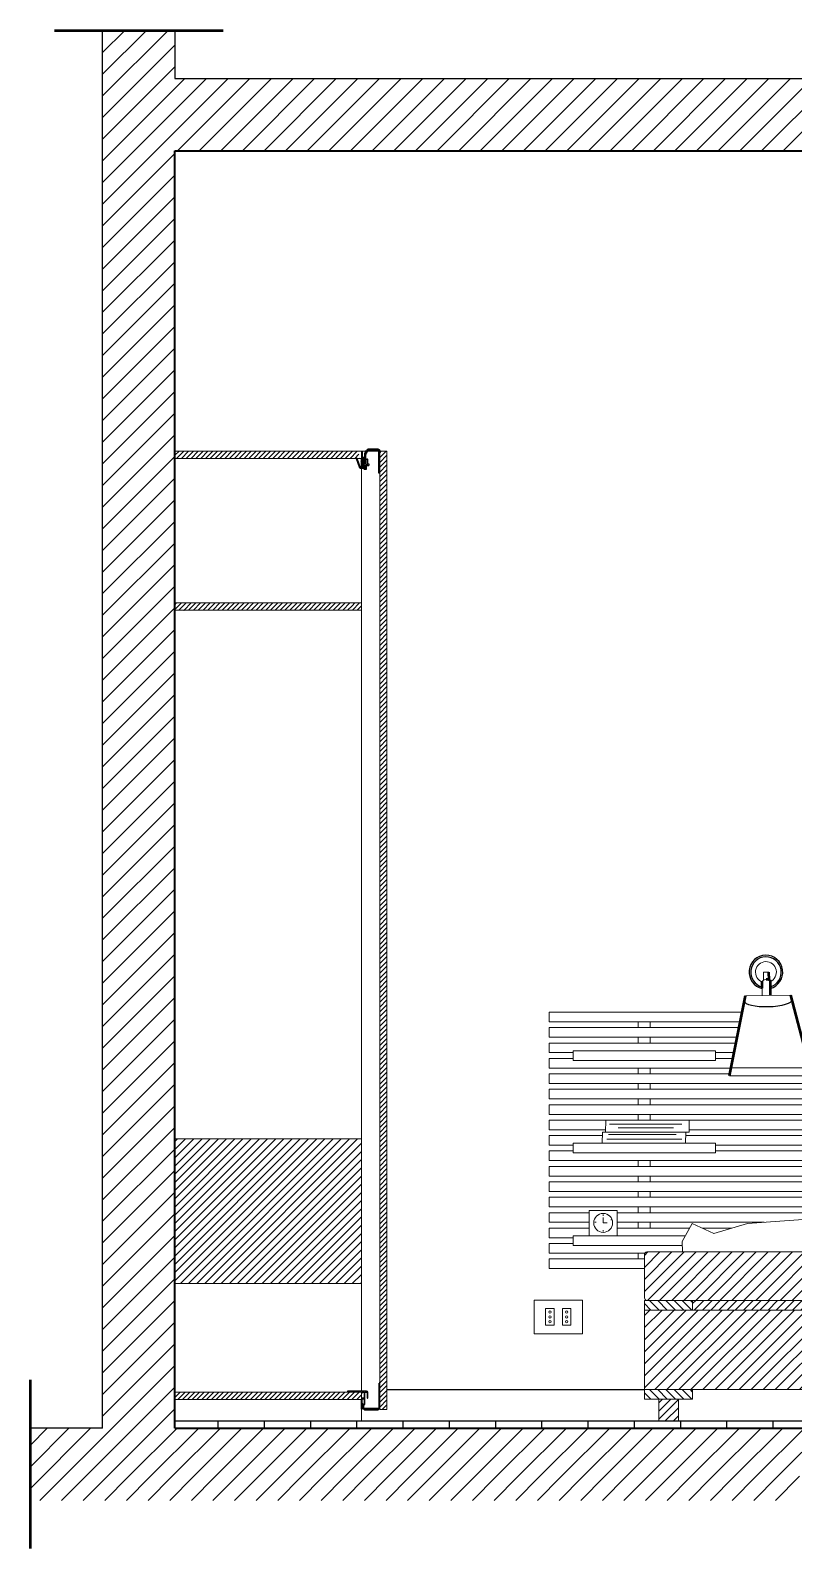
# Model space of a CAD drawing. Header units: millimetres. Extents: x 702 to 6186, y 329 to 3278.
# Drawn here: x 2152 to 2310.5, y 329.2 to 644.2 of the extents above; entities that cross this region are included whole.
import ezdxf

# ---------------------------------------------------------------- set-up
doc = ezdxf.new("R2010")
doc.units = ezdxf.units.MM
for name, color, linetype, lineweight in [('A-FURN', 8, 'Continuous', 18), ('A-WALL-FULL', 7, 'Continuous', 35), ('A-WALL-FULL-EXTR', 7, 'Continuous', 35)]:
    doc.layers.add(name, color=color, linetype=linetype, lineweight=lineweight)
for name, color, linetype in [('ARREDI_attrezzature', 175, 'Continuous'), ('Livello 1', 175, 'Continuous'), ('particolari', 6, 'Continuous')]:
    doc.layers.add(name, color=color, linetype=linetype)
pattern_1 = [(45, (-3.0277, 0), (-1.25, 1.25), [])]
pattern_2 = [(45, (-3.0277, 0), (-0.85, 0.85), [])]

# ---------------------------------------------------------------- blocks, each defined once
blk = doc.blocks.new('RETINO 1')
at = {"color": 175, "linetype": 'Continuous'}
for p, q in [((2301.89, 312.73), (2300.54, 314.08)), ((2303.59, 312.73), (2301.59, 314.73)), ((2305.29, 312.73), (2303.29, 314.73)), ((2306.99, 312.73), (2304.99, 314.73)), ((2308.69, 312.73), (2306.69, 314.73)), ((2310.39, 312.73), (2308.39, 314.73)), ((2310.54, 314.28), (2310.09, 314.73))]:
    blk.add_line(p, q, dxfattribs=at)

msp = doc.modelspace()

# ---------------------------------------------------------------- hatches: boundary and pattern name
h = msp.add_hatch()
h.set_pattern_fill('JIS_WOOD', color=175)
h.set_pattern_definition([(45, (1321.457, 215.4512), (-0.5, 0.5), [])])
edge = h.paths.add_edge_path()
edge.add_spline(control_points=[(2220.09, 556.87), (2220.42, 556.87), (2220.75, 556.87), (2220.75, 556.87), (2220.75, 555.9), (2220.75, 554.92), (2220.75, 553.95)], knot_values=[0.174311, 0.174311, 0.174311, 0.174311, 0.674311, 0.674311, 0.674311, 1.5, 1.5, 1.5, 1.5], weights=[1, 1, 1, 1, 1, 1, 1], degree=3, periodic=0)
edge.add_spline(control_points=[(2220.75, 556.87), (2220.75, 556.87), (2220.42, 556.87), (2220.09, 556.87)], knot_values=[1, 1, 1, 1, 1.5, 1.5, 1.5, 1.5], weights=[1, 1, 1, 1], degree=3, periodic=0)
edge.add_spline(control_points=[(2220.09, 556.87), (2219.76, 556.87), (2219.43, 556.87), (2219.43, 556.87)], knot_values=[1.5, 1.5, 1.5, 1.5, 2, 2, 2, 2], weights=[1, 1, 1, 1], degree=3, periodic=0)
edge.add_line((2219.43, 556.87), (2217.85, 556.87))
edge.add_line((2217.85, 556.87), (2182.02, 556.87))
edge.add_line((2182.02, 556.87), (2182.02, 555.37))
edge.add_line((2182.02, 555.37), (2214.77, 555.37))
edge.add_line((2214.77, 555.37), (2217.9, 555.37))
edge.add_line((2217.9, 555.37), (2220.75, 555.37))
h = msp.add_hatch()
h.set_pattern_fill('JIS_WOOD', color=175, scale=1.7)
h.set_pattern_definition(pattern_2)
edge = h.paths.add_edge_path()
edge.add_line((2182.02, 384.18), (2220.75, 384.18))
edge.add_line((2220.75, 384.18), (2220.75, 414.18))
edge.add_line((2220.75, 414.18), (2182.02, 414.18))
edge.add_line((2182.02, 414.18), (2182.02, 384.18))
h = msp.add_hatch()
h.set_pattern_fill('JIS_WOOD', color=175, scale=2.5)
h.set_pattern_definition(pattern_1)
edge = h.paths.add_edge_path()
edge.add_line((2355.76, 362.17), (2356.49, 362.17))
edge.add_line((2356.49, 362.17), (2358.61, 362.17))
edge.add_line((2358.61, 362.17), (2360.86, 362.17))
edge.add_line((2360.86, 362.17), (2362.49, 362.17))
edge.add_line((2362.49, 362.17), (2423.49, 362.17))
edge.add_line((2423.49, 362.17), (2438.19, 362.17))
edge.add_line((2438.19, 362.17), (2439.49, 362.17))
edge.add_line((2439.49, 362.17), (2439.49, 378.67))
edge.add_line((2439.49, 378.67), (2438.19, 378.67))
edge.add_line((2438.19, 378.67), (2431.44, 378.67))
edge.add_line((2431.44, 378.67), (2425.51, 378.67))
edge.add_line((2425.51, 378.67), (2425.26, 378.67))
edge.add_line((2425.26, 378.67), (2424.61, 378.67))
edge.add_line((2424.61, 378.67), (2423.49, 378.67))
edge.add_line((2423.49, 378.67), (2360.61, 378.67))
edge.add_line((2360.61, 378.67), (2360.61, 368.67))
edge.add_line((2360.61, 368.67), (2358.36, 368.67))
edge.add_line((2358.36, 368.67), (2358.36, 378.67))
edge.add_line((2358.36, 378.67), (2355.76, 378.67))
edge.add_line((2355.76, 378.67), (2295.49, 378.67))
edge.add_line((2295.49, 378.67), (2294.36, 378.67))
edge.add_line((2294.36, 378.67), (2294.11, 378.67))
edge.add_line((2294.11, 378.67), (2293.46, 378.67))
edge.add_line((2293.46, 378.67), (2287.83, 378.67))
edge.add_line((2287.83, 378.67), (2281.29, 378.67))
edge.add_spline(control_points=[(2281.29, 378.67), (2281.12, 378.67), (2280.95, 378.67), (2280.79, 378.67)], knot_values=[0, 0, 0, 0, 0.5, 0.5, 0.5, 0.5], degree=3, periodic=0)
edge.add_line((2280.79, 378.67), (2279.49, 378.67))
edge.add_line((2279.49, 378.67), (2279.49, 362.17))
edge.add_line((2279.49, 362.17), (2281.19, 362.17))
edge.add_line((2281.19, 362.17), (2295.49, 362.17))
edge.add_line((2295.49, 362.17), (2355.76, 362.17))
h = msp.add_hatch()
h.set_pattern_fill('JIS_WOOD', color=175, scale=1.7)
h.set_pattern_definition(pattern_2)
h.paths.add_polyline_path([(2282.49, 355.65), (2286.58, 355.65), (2286.58, 360.17), (2282.49, 360.17)])
h.paths.add_polyline_path([(2356.49, 355.65), (2362.49, 355.65), (2362.49, 362.17), (2360.86, 362.17), (2358.61, 362.17), (2356.49, 362.17)])
h.paths.add_polyline_path([(2436.49, 360.17), (2432.49, 360.17), (2432.49, 355.65), (2436.49, 355.65)])
h.paths.add_polyline_path([(2423.49, 378.67), (2424.61, 378.67), (2425.26, 378.67), (2425.51, 378.67), (2429.49, 378.67), (2429.49, 380.67), (2423.49, 380.67), (2295.49, 380.67), (2289.49, 380.67), (2289.49, 378.67), (2293.46, 378.67), (2294.11, 378.67), (2294.36, 378.67), (2295.49, 378.67), (2355.76, 378.67)])
at = {"layer": 'ARREDI_attrezzature'}
h = msp.add_hatch(dxfattribs=at)
h.set_pattern_fill('JIS_WOOD', color=256, scale=2.5)
h.set_pattern_definition(pattern_1)
h.paths.add_polyline_path([(2279.99, 390.73, 0.402406), (2279.49, 390.2), (2279.49, 388.7), (2279.49, 382.7), (2279.49, 381.2, 0.431252), (2280.38, 380.67), (2295.49, 380.67), (2423.49, 380.67), (2438.99, 380.67, 0.397378), (2439.49, 381.51), (2439.49, 382.7), (2439.49, 388.7), (2439.49, 390.21, 0.426121), (2438.94, 390.73)])

# ---------------------------------------------------------------- linework, layer by layer
at = {"color": 1, "lineweight": 50}
for p, q in [((2157.02, 644.17), (2192.02, 644.17)), ((2152.02, 329.17), (2152.02, 364.17))]:
    msp.add_line(p, q, dxfattribs=at)
at = {"color": 5}
for p, q in [((2167.02, 354.17), (2167.02, 644.17)), ((2182.02, 644.17), (2182.02, 634.17)), ((2182.02, 634.17), (2479.95, 634.17)), ((2167.02, 354.17), (2152.02, 354.17))]:
    msp.add_line(p, q, dxfattribs=at)
at = {"color": 175, "linetype": 'Continuous'}
for p, q in [((2167.02, 644.04), (2167.15, 644.17)), ((2167.02, 639.55), (2171.64, 644.17)), ((2167.02, 635.06), (2176.13, 644.17)), ((2167.02, 630.57), (2180.62, 644.17)), ((2167.02, 626.08), (2182.02, 641.08)), ((2167.02, 621.59), (2182.02, 636.59)), ((2167.02, 617.1), (2184.09, 634.17)), ((2167.02, 612.61), (2188.58, 634.17)), ((2167.02, 608.12), (2193.07, 634.17)), ((2182.56, 619.17), (2197.56, 634.17)), ((2187.05, 619.17), (2202.05, 634.17)), ((2191.54, 619.17), (2206.54, 634.17)), ((2196.03, 619.17), (2211.03, 634.17)), ((2200.52, 619.17), (2215.52, 634.17)), ((2205.01, 619.17), (2220.01, 634.17)), ((2209.5, 619.17), (2224.5, 634.17)), ((2213.99, 619.17), (2228.99, 634.17)), ((2218.48, 619.17), (2233.48, 634.17)), ((2222.97, 619.17), (2237.97, 634.17)), ((2227.46, 619.17), (2242.46, 634.17)), ((2231.95, 619.17), (2246.95, 634.17)), ((2236.44, 619.17), (2251.44, 634.17)), ((2240.93, 619.17), (2255.93, 634.17)), ((2245.42, 619.17), (2260.42, 634.17)), ((2249.91, 619.17), (2264.91, 634.17)), ((2254.4, 619.17), (2269.4, 634.17)), ((2258.89, 619.17), (2273.89, 634.17)), ((2263.38, 619.17), (2278.38, 634.17)), ((2267.87, 619.17), (2282.87, 634.17)), ((2272.36, 619.17), (2287.36, 634.17)), ((2276.85, 619.17), (2291.85, 634.17)), ((2281.34, 619.17), (2296.34, 634.17)), ((2285.83, 619.17), (2300.83, 634.17)), ((2290.32, 619.17), (2305.32, 634.17)), ((2294.81, 619.17), (2309.81, 634.17)), ((2299.3, 619.17), (2314.3, 634.17)), ((2303.79, 619.17), (2318.79, 634.17)), ((2308.28, 619.17), (2323.28, 634.17)), ((2167.02, 603.63), (2182.02, 618.63)), ((2167.02, 599.14), (2182.02, 614.14)), ((2167.02, 594.65), (2182.02, 609.65)), ((2167.02, 590.16), (2182.02, 605.16)), ((2167.02, 585.67), (2182.02, 600.67)), ((2167.02, 581.18), (2182.02, 596.18)), ((2167.02, 576.69), (2182.02, 591.69)), ((2167.02, 572.2), (2182.02, 587.2)), ((2167.02, 567.71), (2182.02, 582.71)), ((2167.02, 563.22), (2182.02, 578.22)), ((2167.02, 558.73), (2182.02, 573.73)), ((2167.02, 554.24), (2182.02, 569.24)), ((2167.02, 549.75), (2182.02, 564.75)), ((2167.02, 545.26), (2182.02, 560.26)), ((2167.02, 540.77), (2182.02, 555.77)), ((2224.55, 556.54), (2224.87, 556.87)), ((2224.55, 555.54), (2225.87, 556.87)), ((2224.55, 554.54), (2226.02, 556.01)), ((2224.55, 553.54), (2226.02, 555.01)), ((2167.02, 536.28), (2182.02, 551.28)), ((2224.55, 552.54), (2226.02, 554.01)), ((2224.55, 551.54), (2226.02, 553.01)), ((2224.55, 550.54), (2226.02, 552.01)), ((2224.55, 549.54), (2226.02, 551.01)), ((2224.55, 548.54), (2226.02, 550.01)), ((2224.55, 547.54), (2226.02, 549.01)), ((2167.02, 531.79), (2182.02, 546.79)), ((2224.55, 546.54), (2226.02, 548.01)), ((2224.55, 545.54), (2226.02, 547.01)), ((2224.55, 544.54), (2226.02, 546.01)), ((2224.55, 543.54), (2226.02, 545.01)), ((2167.02, 527.3), (2182.02, 542.3)), ((2224.55, 542.54), (2226.02, 544.01)), ((2224.55, 541.54), (2226.02, 543.01)), ((2224.55, 540.54), (2226.02, 542.01)), ((2224.55, 539.54), (2226.02, 541.01)), ((2224.55, 538.54), (2226.02, 540.01)), ((2224.55, 537.54), (2226.02, 539.01)), ((2167.02, 522.81), (2182.02, 537.81)), ((2224.55, 536.54), (2226.02, 538.01)), ((2224.55, 535.54), (2226.02, 537.01)), ((2224.55, 534.54), (2226.02, 536.01)), ((2167.02, 518.32), (2182.02, 533.32)), ((2224.55, 533.54), (2226.02, 535.01)), ((2224.55, 532.54), (2226.02, 534.01)), ((2224.55, 531.54), (2226.02, 533.01)), ((2224.55, 530.54), (2226.02, 532.01)), ((2224.55, 529.54), (2226.02, 531.01)), ((2224.55, 528.54), (2226.02, 530.01)), ((2167.02, 513.83), (2182.02, 528.83)), ((2224.55, 527.54), (2226.02, 529.01)), ((2224.55, 526.54), (2226.02, 528.01)), ((2224.55, 525.54), (2226.02, 527.01)), ((2167.02, 509.34), (2182.02, 524.34)), ((2182.02, 525.01), (2182.37, 525.37)), ((2182.02, 524.01), (2183.37, 525.37)), ((2182.87, 523.87), (2184.37, 525.37)), ((2183.87, 523.87), (2183.92, 523.91)), ((2183.92, 523.91), (2185.37, 525.37)), ((2184.87, 523.87), (2186.37, 525.37)), ((2185.87, 523.87), (2187.37, 525.37)), ((2186.87, 523.87), (2188.37, 525.37)), ((2187.87, 523.87), (2189.37, 525.37)), ((2188.87, 523.87), (2190.37, 525.37)), ((2189.87, 523.87), (2191.37, 525.37)), ((2190.87, 523.87), (2192.37, 525.37)), ((2191.87, 523.87), (2193.37, 525.37)), ((2192.87, 523.87), (2194.37, 525.37)), ((2193.87, 523.87), (2195.37, 525.37)), ((2194.87, 523.87), (2196.37, 525.37)), ((2195.87, 523.87), (2197.37, 525.37)), ((2196.87, 523.87), (2198.37, 525.37)), ((2197.87, 523.87), (2199.37, 525.37)), ((2198.87, 523.87), (2200.37, 525.37)), ((2199.87, 523.87), (2201.37, 525.37)), ((2200.87, 523.87), (2202.37, 525.37)), ((2201.87, 523.87), (2203.37, 525.37)), ((2202.87, 523.87), (2204.37, 525.37)), ((2203.87, 523.87), (2205.37, 525.37)), ((2204.87, 523.87), (2206.37, 525.37)), ((2205.87, 523.87), (2207.37, 525.37)), ((2206.87, 523.87), (2208.37, 525.37)), ((2207.87, 523.87), (2209.37, 525.37)), ((2208.87, 523.87), (2210.37, 525.37)), ((2209.87, 523.87), (2211.37, 525.37)), ((2210.87, 523.87), (2212.37, 525.37)), ((2211.87, 523.87), (2213.37, 525.37)), ((2212.87, 523.87), (2214.37, 525.37)), ((2213.87, 523.87), (2215.37, 525.37)), ((2214.87, 523.87), (2216.37, 525.37)), ((2215.87, 523.87), (2217.37, 525.37)), ((2216.87, 523.87), (2218.37, 525.37)), ((2217.87, 523.87), (2218.8, 524.8)), ((2218.8, 524.8), (2219.37, 525.37)), ((2218.87, 523.87), (2220.37, 525.37)), ((2219.87, 523.87), (2220.75, 524.75)), ((2224.55, 524.54), (2226.02, 526.01)), ((2224.55, 523.54), (2226.02, 525.01)), ((2224.55, 522.54), (2226.02, 524.01)), ((2224.55, 521.54), (2226.02, 523.01)), ((2167.02, 504.85), (2182.02, 519.85)), ((2224.55, 520.54), (2226.02, 522.01)), ((2224.55, 519.54), (2226.02, 521.01)), ((2224.55, 518.54), (2226.02, 520.01)), ((2224.55, 517.54), (2226.02, 519.01)), ((2224.55, 516.54), (2226.02, 518.01)), ((2224.55, 515.54), (2226.02, 517.01)), ((2167.02, 500.36), (2182.02, 515.36)), ((2224.55, 514.54), (2226.02, 516.01)), ((2224.55, 513.54), (2226.02, 515.01)), ((2224.55, 512.54), (2226.02, 514.01)), ((2167.02, 495.87), (2182.02, 510.87)), ((2224.55, 511.54), (2226.02, 513.01)), ((2224.55, 510.54), (2226.02, 512.01)), ((2224.55, 509.54), (2226.02, 511.01)), ((2224.55, 508.54), (2226.02, 510.01)), ((2224.55, 507.54), (2226.02, 509.01)), ((2224.55, 506.54), (2226.02, 508.01)), ((2167.02, 491.38), (2182.02, 506.38)), ((2224.55, 505.54), (2226.02, 507.01)), ((2224.55, 504.54), (2226.02, 506.01)), ((2224.55, 503.54), (2226.02, 505.01)), ((2224.55, 502.54), (2226.02, 504.01)), ((2167.02, 486.88), (2182.02, 501.88)), ((2224.55, 501.54), (2226.02, 503.01)), ((2224.55, 500.54), (2226.02, 502.01)), ((2224.55, 499.54), (2226.02, 501.01)), ((2224.55, 498.54), (2226.02, 500.01)), ((2224.55, 497.54), (2226.02, 499.01)), ((2224.55, 496.54), (2226.02, 498.01)), ((2167.02, 482.39), (2182.02, 497.39)), ((2224.55, 495.54), (2226.02, 497.01)), ((2224.55, 494.54), (2226.02, 496.01)), ((2224.55, 493.54), (2226.02, 495.01)), ((2167.02, 477.9), (2182.02, 492.9)), ((2224.55, 492.54), (2226.02, 494.01)), ((2224.55, 491.54), (2226.02, 493.01)), ((2224.55, 490.54), (2226.02, 492.01)), ((2167.02, 473.41), (2182.02, 488.41)), ((2224.55, 489.54), (2226.02, 491.01)), ((2224.55, 488.54), (2226.02, 490.01)), ((2224.55, 487.54), (2226.02, 489.01)), ((2224.55, 486.54), (2226.02, 488.01)), ((2224.55, 485.54), (2226.02, 487.01)), ((2224.55, 484.54), (2226.02, 486.01)), ((2167.02, 468.92), (2182.02, 483.92)), ((2224.55, 483.54), (2226.02, 485.01)), ((2224.55, 482.54), (2226.02, 484.01)), ((2224.55, 481.54), (2226.02, 483.01)), ((2224.55, 480.54), (2226.02, 482.01)), ((2167.02, 464.43), (2182.02, 479.43)), ((2224.55, 479.54), (2226.02, 481.01)), ((2224.55, 478.54), (2226.02, 480.01)), ((2224.55, 477.54), (2226.02, 479.01)), ((2224.55, 476.54), (2226.02, 478.01)), ((2224.55, 475.54), (2226.02, 477.01)), ((2224.55, 474.54), (2226.02, 476.01)), ((2167.02, 459.94), (2182.02, 474.94)), ((2224.55, 473.54), (2226.02, 475.01)), ((2224.55, 472.54), (2226.02, 474.01)), ((2224.55, 471.54), (2226.02, 473.01)), ((2167.02, 455.45), (2182.02, 470.45)), ((2224.55, 470.54), (2226.02, 472.01)), ((2224.55, 469.54), (2226.02, 471.01)), ((2224.55, 468.54), (2226.02, 470.01)), ((2224.55, 467.54), (2226.02, 469.01)), ((2224.55, 466.54), (2226.02, 468.01)), ((2224.55, 465.54), (2226.02, 467.01)), ((2167.02, 450.96), (2182.02, 465.96)), ((2224.55, 464.54), (2226.02, 466.01)), ((2224.55, 463.54), (2226.02, 465.01)), ((2224.55, 462.54), (2226.02, 464.01)), ((2167.02, 446.47), (2182.02, 461.47)), ((2224.55, 461.54), (2226.02, 463.01)), ((2224.55, 460.54), (2226.02, 462.01)), ((2224.55, 459.54), (2226.02, 461.01)), ((2224.55, 458.54), (2226.02, 460.01)), ((2167.02, 441.98), (2182.02, 456.98)), ((2224.55, 457.54), (2226.02, 459.01)), ((2224.55, 456.54), (2226.02, 458.01)), ((2224.55, 455.54), (2226.02, 457.01)), ((2224.55, 454.54), (2226.02, 456.01)), ((2224.55, 453.54), (2226.02, 455.01)), ((2224.55, 452.54), (2226.02, 454.01)), ((2167.02, 437.49), (2182.02, 452.49)), ((2224.55, 451.54), (2226.02, 453.01)), ((2224.55, 450.54), (2226.02, 452.01)), ((2224.55, 449.54), (2226.02, 451.01)), ((2167.02, 433), (2182.02, 448)), ((2224.55, 448.54), (2226.02, 450.01)), ((2224.55, 447.54), (2226.02, 449.01)), ((2224.55, 446.54), (2226.02, 448.01)), ((2224.55, 445.54), (2226.02, 447.01)), ((2224.55, 444.54), (2226.02, 446.01)), ((2224.55, 443.54), (2226.02, 445.01)), ((2167.02, 428.51), (2182.02, 443.51)), ((2224.55, 442.54), (2226.02, 444.01)), ((2224.55, 441.54), (2226.02, 443.01)), ((2224.55, 440.54), (2226.02, 442.01)), ((2224.55, 439.54), (2226.02, 441.01)), ((2167.02, 424.02), (2182.02, 439.02)), ((2224.55, 438.54), (2226.02, 440.01)), ((2224.55, 437.54), (2226.02, 439.01)), ((2224.55, 436.54), (2226.02, 438.01)), ((2224.55, 435.54), (2226.02, 437.01)), ((2224.55, 434.54), (2226.02, 436.01)), ((2224.55, 433.54), (2226.02, 435.01)), ((2167.02, 419.53), (2182.02, 434.53)), ((2224.55, 432.54), (2226.02, 434.01)), ((2224.55, 431.54), (2226.02, 433.01)), ((2224.55, 430.54), (2226.02, 432.01)), ((2167.02, 415.04), (2182.02, 430.04)), ((2224.55, 429.54), (2226.02, 431.01)), ((2224.55, 428.54), (2226.02, 430.01)), ((2224.55, 427.54), (2226.02, 429.01)), ((2167.02, 410.55), (2182.02, 425.55)), ((2224.55, 426.54), (2226.02, 428.01)), ((2224.55, 425.54), (2226.02, 427.01)), ((2224.55, 424.54), (2226.02, 426.01)), ((2224.55, 423.54), (2226.02, 425.01)), ((2224.55, 422.54), (2226.02, 424.01)), ((2224.55, 421.54), (2226.02, 423.01)), ((2167.02, 406.06), (2182.02, 421.06)), ((2224.55, 420.54), (2226.02, 422.01)), ((2224.55, 419.54), (2226.02, 421.01)), ((2224.55, 418.54), (2226.02, 420.01)), ((2224.55, 417.54), (2226.02, 419.01)), ((2167.02, 401.57), (2182.02, 416.57)), ((2224.55, 416.54), (2226.02, 418.01)), ((2224.55, 415.54), (2226.02, 417.01)), ((2224.55, 414.54), (2226.02, 416.01)), ((2224.55, 413.54), (2226.02, 415.01)), ((2224.55, 412.54), (2226.02, 414.01)), ((2224.55, 411.54), (2226.02, 413.01)), ((2167.02, 397.08), (2182.02, 412.08)), ((2224.55, 410.54), (2226.02, 412.01)), ((2224.55, 409.54), (2226.02, 411.01)), ((2224.55, 408.54), (2226.02, 410.01)), ((2167.02, 392.59), (2182.02, 407.59)), ((2224.55, 407.54), (2226.02, 409.01)), ((2224.55, 406.54), (2226.02, 408.01)), ((2224.55, 405.54), (2226.02, 407.01)), ((2224.55, 404.54), (2226.02, 406.01)), ((2224.55, 403.54), (2226.02, 405.01)), ((2224.55, 402.54), (2226.02, 404.01)), ((2167.02, 388.1), (2182.02, 403.1)), ((2224.55, 401.54), (2226.02, 403.01)), ((2224.55, 400.54), (2226.02, 402.01)), ((2224.55, 399.54), (2226.02, 401.01)), ((2167.02, 383.61), (2182.02, 398.61)), ((2224.55, 398.54), (2226.02, 400.01)), ((2224.55, 397.54), (2226.02, 399.01)), ((2224.55, 396.54), (2226.02, 398.01)), ((2224.55, 395.54), (2226.02, 397.01)), ((2167.02, 379.12), (2182.02, 394.12)), ((2224.55, 394.54), (2226.02, 396.01)), ((2224.55, 393.54), (2226.02, 395.01)), ((2224.55, 392.54), (2226.02, 394.01)), ((2224.55, 391.54), (2226.02, 393.01)), ((2224.55, 390.54), (2226.02, 392.01)), ((2224.55, 389.54), (2226.02, 391.01)), ((2167.02, 374.63), (2182.02, 389.63)), ((2224.55, 388.54), (2226.02, 390.01)), ((2224.55, 387.54), (2226.02, 389.01)), ((2224.55, 386.54), (2226.02, 388.01)), ((2167.02, 370.14), (2182.02, 385.14)), ((2224.55, 385.54), (2226.02, 387.01)), ((2224.55, 384.54), (2226.02, 386.01)), ((2224.55, 383.54), (2226.02, 385.01)), ((2224.55, 382.54), (2226.02, 384.01)), ((2224.55, 381.54), (2226.02, 383.01)), ((2224.55, 380.54), (2226.02, 382.01)), ((2167.02, 365.65), (2182.02, 380.65)), ((2224.55, 379.54), (2226.02, 381.01)), ((2224.55, 378.54), (2226.02, 380.01)), ((2224.55, 377.54), (2226.02, 379.01)), ((2224.55, 376.54), (2226.02, 378.01)), ((2167.02, 361.16), (2182.02, 376.16)), ((2224.55, 375.54), (2226.02, 377.01)), ((2224.55, 374.54), (2226.02, 376.01)), ((2224.55, 373.54), (2226.02, 375.01)), ((2224.55, 372.54), (2226.02, 374.01)), ((2224.55, 371.54), (2226.02, 373.01)), ((2224.55, 370.54), (2226.02, 372.01)), ((2167.02, 356.67), (2182.02, 371.67)), ((2224.55, 369.54), (2226.02, 371.01)), ((2224.55, 368.54), (2226.02, 370.01)), ((2224.55, 367.54), (2226.02, 369.01)), ((2154.01, 339.17), (2182.02, 367.18)), ((2224.55, 366.54), (2226.02, 368.01)), ((2224.55, 365.54), (2226.02, 367.01)), ((2224.55, 364.54), (2226.02, 366.01)), ((2158.5, 339.17), (2182.02, 362.69)), ((2224.55, 363.54), (2226.02, 365.01)), ((2224.55, 362.54), (2226.02, 364.01)), ((2224.55, 361.54), (2226.02, 363.01)), ((2182.02, 360.52), (2183.13, 361.64)), ((2182.61, 360.12), (2184.13, 361.64)), ((2183.61, 360.12), (2185.13, 361.64)), ((2184.61, 360.12), (2186.13, 361.64)), ((2185.61, 360.12), (2187.13, 361.64)), ((2186.61, 360.12), (2188.13, 361.64)), ((2187.61, 360.12), (2189.13, 361.64)), ((2188.61, 360.12), (2190.13, 361.64)), ((2189.61, 360.12), (2191.13, 361.64)), ((2190.61, 360.12), (2192.13, 361.64)), ((2191.61, 360.12), (2193.13, 361.64)), ((2192.61, 360.12), (2194.13, 361.64)), ((2193.61, 360.12), (2195.13, 361.64)), ((2194.61, 360.12), (2196.13, 361.64)), ((2195.61, 360.12), (2197.13, 361.64)), ((2196.61, 360.12), (2198.13, 361.64)), ((2197.69, 360.12), (2199.21, 361.64)), ((2198.69, 360.12), (2200.21, 361.64)), ((2199.69, 360.12), (2201.21, 361.64)), ((2200.69, 360.12), (2202.21, 361.64)), ((2201.69, 360.12), (2203.21, 361.64)), ((2202.69, 360.12), (2204.21, 361.64)), ((2203.69, 360.12), (2205.21, 361.64)), ((2204.69, 360.12), (2206.21, 361.64)), ((2205.69, 360.12), (2207.21, 361.64)), ((2206.69, 360.12), (2208.21, 361.64)), ((2207.69, 360.12), (2209.21, 361.64)), ((2208.69, 360.12), (2210.21, 361.64)), ((2209.69, 360.12), (2211.21, 361.64)), ((2210.69, 360.12), (2212.21, 361.64)), ((2211.76, 360.12), (2213.28, 361.64)), ((2212.76, 360.12), (2214.28, 361.64)), ((2213.76, 360.12), (2215.28, 361.64)), ((2214.76, 360.12), (2216.28, 361.64)), ((2215.76, 360.12), (2217.28, 361.64)), ((2216.76, 360.12), (2218.28, 361.64)), ((2217.76, 360.12), (2219.28, 361.64)), ((2218.76, 360.12), (2220.28, 361.64)), ((2219.76, 360.12), (2220.75, 361.11)), ((2224.55, 360.54), (2226.02, 362.01)), ((2224.55, 359.54), (2226.02, 361.01)), ((2224.55, 358.54), (2226.02, 360.01)), ((2162.99, 339.17), (2182.02, 358.2)), ((2225.06, 358.05), (2226.02, 359.01)), ((2152.02, 350.65), (2155.54, 354.17)), ((2152.02, 346.16), (2160.03, 354.17)), ((2152.02, 341.67), (2164.52, 354.17)), ((2172.48, 344.17), (2182.48, 354.17)), ((2176.97, 344.17), (2186.97, 354.17)), ((2181.46, 344.17), (2191.46, 354.17)), ((2185.95, 344.17), (2195.95, 354.17)), ((2190.44, 344.17), (2200.44, 354.17)), ((2194.93, 344.17), (2204.93, 354.17)), ((2199.42, 344.17), (2209.42, 354.17)), ((2203.91, 344.17), (2213.91, 354.17)), ((2208.4, 344.17), (2218.4, 354.17)), ((2212.89, 344.17), (2222.89, 354.17)), ((2217.38, 344.17), (2227.38, 354.17)), ((2221.87, 344.17), (2231.87, 354.17)), ((2226.36, 344.17), (2236.36, 354.17)), ((2230.85, 344.17), (2240.85, 354.17)), ((2235.34, 344.17), (2245.34, 354.17)), ((2239.83, 344.17), (2249.83, 354.17)), ((2244.32, 344.17), (2254.32, 354.17)), ((2248.81, 344.17), (2258.81, 354.17)), ((2253.3, 344.17), (2263.3, 354.17)), ((2257.79, 344.17), (2267.79, 354.17)), ((2262.28, 344.17), (2272.28, 354.17)), ((2266.77, 344.17), (2276.77, 354.17)), ((2271.26, 344.17), (2281.26, 354.17)), ((2275.75, 344.17), (2285.75, 354.17)), ((2280.24, 344.17), (2290.24, 354.17)), ((2284.73, 344.17), (2294.73, 354.17)), ((2289.22, 344.17), (2299.22, 354.17)), ((2293.71, 344.17), (2303.71, 354.17)), ((2298.2, 344.17), (2308.2, 354.17)), ((2302.69, 344.17), (2312.69, 354.17)), ((2307.18, 344.17), (2317.18, 354.17)), ((2167.48, 339.17), (2172.48, 344.17)), ((2171.97, 339.17), (2176.97, 344.17)), ((2176.46, 339.17), (2181.46, 344.17)), ((2180.95, 339.17), (2185.95, 344.17)), ((2185.44, 339.17), (2190.44, 344.17)), ((2189.93, 339.17), (2194.93, 344.17)), ((2194.42, 339.17), (2199.42, 344.17)), ((2198.91, 339.17), (2203.91, 344.17)), ((2203.4, 339.17), (2208.4, 344.17)), ((2207.89, 339.17), (2212.89, 344.17)), ((2212.38, 339.17), (2217.38, 344.17)), ((2216.87, 339.17), (2221.87, 344.17)), ((2221.36, 339.17), (2226.36, 344.17)), ((2225.85, 339.17), (2230.85, 344.17)), ((2230.34, 339.17), (2235.34, 344.17)), ((2234.83, 339.17), (2239.83, 344.17)), ((2239.32, 339.17), (2244.32, 344.17)), ((2243.81, 339.17), (2248.81, 344.17)), ((2248.3, 339.17), (2253.3, 344.17)), ((2252.79, 339.17), (2257.79, 344.17)), ((2257.28, 339.17), (2262.28, 344.17)), ((2261.77, 339.17), (2266.77, 344.17)), ((2266.26, 339.17), (2271.26, 344.17)), ((2270.75, 339.17), (2275.75, 344.17)), ((2275.24, 339.17), (2280.24, 344.17)), ((2279.73, 339.17), (2284.73, 344.17)), ((2284.22, 339.17), (2289.22, 344.17)), ((2288.71, 339.17), (2293.71, 344.17)), ((2293.2, 339.17), (2298.2, 344.17)), ((2297.69, 339.17), (2302.69, 344.17)), ((2302.18, 339.17), (2307.18, 344.17)), ((2306.67, 339.17), (2311.67, 344.17))]:
    msp.add_line(p, q, dxfattribs=at)
at = {"color": 32}
for p, q in [((2217.83, 361.83), (2217.83, 361.64)), ((2220.9, 361.64), (2221.34, 361.64))]:
    msp.add_line(p, q, dxfattribs=at)
msp.add_line((2220.75, 358.1), (2220.75, 360.12))
at = {"color": 3}
for p, q in [((2279.49, 362.15), (2226.02, 362.15)), ((2182.02, 355.65), (2479.95, 355.65))]:
    msp.add_line(p, q, dxfattribs=at)
at = {"layer": 'A-FURN'}
for p, q in [((2217.85, 556.87), (2182.02, 556.87)), ((2220.75, 555.37), (2182.02, 555.37)), ((2220.88, 556.87), (2217.85, 556.87)), ((2220.75, 555.37), (2220.75, 556.87)), ((2220.88, 556.87), (2221.74, 556.87)), ((2221.96, 556.87), (2222.42, 556.87)), ((2222.42, 556.87), (2224.05, 556.87)), ((2224.33, 556.87), (2224.05, 556.87)), ((2224.55, 556.87), (2226.02, 556.87)), ((2224.55, 549.8), (2224.55, 556.87)), ((2226.02, 556.87), (2226.02, 549.8)), ((2220.75, 361.83), (2220.75, 553.34)), ((2224.55, 358.05), (2224.55, 549.8)), ((2226.02, 549.8), (2226.02, 358.05)), ((2182.02, 525.37), (2220.75, 525.37)), ((2220.75, 523.87), (2182.02, 523.87)), ((2304.21, 448.78), (2304.22, 447.08)), ((2304.21, 448.78), (2305.28, 448.78)), ((2303.94, 445.44), (2303.94, 443.91)), ((2309.84, 444.02), (2300.44, 443.85)), ((2259.71, 438.47), (2259.71, 440.47)), ((2299.77, 440.47), (2259.71, 440.47)), ((2259.71, 438.47), (2299.38, 438.47)), ((2278.21, 438.47), (2278.21, 437.27)), ((2280.71, 438.47), (2280.71, 437.27)), ((2259.71, 435.27), (2259.71, 437.27)), ((2278.21, 435.27), (2278.21, 434.07)), ((2280.71, 435.27), (2280.71, 434.07)), ((2259.71, 434.07), (2259.71, 432.07)), ((2259.71, 432.07), (2264.71, 432.07)), ((2259.71, 430.87), (2259.71, 428.87)), ((2259.71, 430.87), (2264.71, 430.87)), ((2278.21, 428.87), (2278.21, 427.67)), ((2280.71, 428.87), (2280.71, 427.67)), ((2313.79, 428.91), (2297.5, 428.91)), ((2259.71, 425.67), (2259.71, 427.67)), ((2278.21, 425.67), (2278.21, 424.47)), ((2280.71, 425.67), (2280.71, 424.47)), ((2314.24, 427.27), (2297.18, 427.27)), ((2259.71, 422.47), (2259.71, 424.47)), ((2278.21, 422.47), (2278.21, 421.27)), ((2280.71, 424.47), (2280.71, 424.47)), ((2280.71, 422.47), (2280.71, 421.27)), ((2259.71, 419.27), (2259.71, 421.27)), ((2278.21, 419.27), (2278.21, 418.07)), ((2280.71, 419.27), (2280.71, 418.07)), ((2259.71, 416.07), (2259.71, 418.07)), ((2271.47, 418.07), (2271.41, 415.58)), ((2272.25, 417.22), (2287.27, 417.22)), ((2274.01, 416.44), (2285.52, 416.44)), ((2288.75, 415.58), (2288.8, 418.07)), ((2220.75, 414.18), (2182.02, 414.18)), ((2259.71, 414.87), (2259.71, 412.87)), ((2259.71, 412.87), (2264.71, 412.87)), ((2270.76, 415.58), (2270.71, 413.27)), ((2288.09, 415.58), (2270.76, 415.58)), ((2271.41, 415.58), (2288.75, 415.58)), ((2271.67, 414.1), (2287.27, 414.1)), ((2272.06, 415.08), (2286.1, 415.08)), ((2288.04, 413.27), (2288.09, 415.58)), ((2259.71, 411.67), (2259.71, 409.67)), ((2259.71, 411.67), (2264.71, 411.67)), ((2278.21, 409.67), (2278.21, 408.47)), ((2280.71, 409.67), (2280.71, 408.47)), ((2459.18, 408.47), (2259.71, 408.47)), ((2259.71, 406.47), (2259.71, 408.47)), ((2259.71, 406.47), (2438.79, 406.47)), ((2278.21, 406.47), (2278.21, 405.27)), ((2280.71, 406.47), (2280.71, 405.27)), ((2459.18, 405.27), (2259.71, 405.27)), ((2259.71, 403.27), (2259.71, 405.27)), ((2259.71, 403.27), (2438.79, 403.27)), ((2278.21, 403.27), (2278.21, 402.07)), ((2280.71, 403.27), (2280.71, 402.07)), ((2459.18, 402.07), (2259.71, 402.07)), ((2259.71, 400.07), (2259.71, 402.07)), ((2259.71, 400.07), (2432.75, 400.07)), ((2278.21, 400.07), (2278.21, 398.87)), ((2280.71, 400.07), (2280.71, 398.87)), ((2259.71, 396.87), (2259.71, 398.87)), ((2268, 398.87), (2259.71, 398.87)), ((2273.82, 399.31), (2268, 399.31)), ((2268, 399.31), (2268, 394.07)), ((2269.22, 396.92), (2269.46, 396.92)), ((2270.93, 398.5), (2270.93, 398.24)), ((2270.93, 396.75), (2270.93, 397.85)), ((2272.51, 397.41), (2272.75, 397.41)), ((2273.82, 394.07), (2273.82, 399.31)), ((2432.75, 398.87), (2273.82, 398.87)), ((2317.71, 397.84), (2300.88, 396.61)), ((2259.71, 396.87), (2268, 396.87)), ((2259.71, 395.67), (2259.71, 393.67)), ((2268, 395.67), (2259.71, 395.67)), ((2270.93, 396.75), (2271.77, 396.75)), ((2270.95, 395.21), (2270.95, 394.95)), ((2273.82, 396.87), (2304.33, 396.87)), ((2288.81, 395.67), (2273.82, 395.67)), ((2278.21, 396.87), (2278.21, 395.67)), ((2280.71, 396.87), (2280.71, 395.67)), ((2289.39, 396.61), (2287.33, 392.92)), ((2288.86, 395.67), (2288.81, 395.67)), ((2293.9, 394.56), (2289.39, 396.61)), ((2297.65, 395.67), (2291.47, 395.67)), ((2300.88, 396.61), (2293.9, 394.56)), ((2259.71, 393.67), (2264.71, 393.67)), ((2259.71, 392.47), (2264.71, 392.47)), ((2259.71, 392.47), (2259.71, 390.47)), ((2279.99, 390.73), (2438.99, 390.73)), ((2287.33, 392.92), (2287.42, 390.73)), ((2259.71, 390.47), (2279.56, 390.47)), ((2259.71, 389.27), (2259.71, 387.27)), ((2259.71, 387.27), (2259.71, 389.27)), ((2259.71, 389.27), (2279.49, 389.27)), ((2278.21, 390.47), (2278.21, 389.27)), ((2279.49, 388.7), (2279.49, 390.2)), ((2279.49, 382.7), (2279.49, 388.7)), ((2279.49, 387.27), (2259.71, 387.27)), ((2182.02, 384.18), (2220.75, 384.18)), ((2279.49, 382.7), (2279.49, 381.2)), ((2279.49, 378.67), (2279.49, 380.67)), ((2279.49, 380.67), (2295.49, 380.67)), ((2279.49, 362.17), (2279.49, 378.67)), ((2280.79, 378.67), (2279.49, 378.67)), ((2287.83, 378.67), (2281.29, 378.67)), ((2293.46, 378.67), (2287.83, 378.67)), ((2289.49, 380.67), (2289.49, 378.67)), ((2293.46, 378.67), (2294.11, 378.67)), ((2294.11, 378.67), (2294.36, 378.67)), ((2295.49, 378.67), (2294.36, 378.67)), ((2295.49, 380.67), (2423.49, 380.67)), ((2295.49, 378.67), (2355.76, 378.67)), ((2211.01, 361.64), (2182.02, 361.64)), ((2211.02, 360.12), (2182.02, 360.12)), ((2220.75, 360.15), (2220.75, 361.64)), ((2220.75, 358.13), (2220.75, 360.15)), ((2281.19, 362.17), (2279.49, 362.17)), ((2279.49, 362.17), (2279.49, 360.17)), ((2279.49, 360.17), (2289.49, 360.17)), ((2295.49, 362.17), (2281.19, 362.17)), ((2282.49, 360.17), (2282.49, 355.67)), ((2286.58, 360.17), (2286.58, 355.67)), ((2289.49, 360.17), (2289.49, 362.17)), ((2355.76, 362.17), (2295.49, 362.17)), ((2220.75, 355.69), (2220.75, 358.13)), ((2220.75, 355.65), (2220.75, 358.1)), ((2226.02, 358.05), (2224.55, 358.05))]:
    msp.add_line(p, q, dxfattribs=at)
for points in [[(2299.14, 437.27), (2259.71, 437.27)], [(2259.71, 435.27), (2298.75, 435.27)], [(2298.51, 434.07), (2259.71, 434.07)], [(2294.21, 432.07), (2298.12, 432.07)], [(2259.71, 428.87), (2297.49, 428.87)], [(2297.88, 430.87), (2294.21, 430.87)], [(2297.25, 427.67), (2259.71, 427.67)], [(2259.71, 425.67), (2426.6, 425.67)], [(2426.6, 424.47), (2259.71, 424.47)], [(2259.71, 422.47), (2426.6, 422.47)], [(2426.6, 421.27), (2259.71, 421.27)], [(2259.71, 419.27), (2426.6, 419.27)], [(2426.6, 418.07), (2259.71, 418.07)], [(2259.71, 416.07), (2271.43, 416.07)], [(2288.76, 416.07), (2426.6, 416.07)], [(2270.75, 414.87), (2259.71, 414.87)], [(2426.6, 414.87), (2288.08, 414.87)], [(2294.21, 412.87), (2424.68, 412.87), (2424.68, 412.87)], [(2259.71, 409.67), (2438.79, 409.67), (2459.18, 409.67)], [(2424.68, 411.67), (2294.21, 411.67)], [(2287.97, 394.07), (2264.71, 394.07), (2264.71, 393.67), (2264.71, 392.47), (2264.71, 392.07), (2287.37, 392.07)], [(2211.01, 361.64), (2218.78, 361.64), (2220.18, 361.64), (2220.75, 361.64), (2220.75, 360.12), (2219.62, 360.12), (2211.02, 360.12)]]:
    msp.add_lwpolyline(points, dxfattribs=at)
for points in [[(2264.71, 430.87), (2264.71, 430.47), (2294.21, 430.47), (2294.21, 430.87), (2294.21, 432.07), (2294.21, 432.47), (2264.71, 432.47), (2264.71, 432.07)], [(2264.71, 411.67), (2264.71, 411.27), (2294.21, 411.27), (2294.21, 411.67), (2294.21, 412.87), (2294.21, 413.27), (2264.71, 413.27), (2264.71, 412.87)]]:
    msp.add_lwpolyline(points, close=True, dxfattribs=at)
at = {"layer": 'A-FURN', "transparency": 33554687}
for points in [[(2262.43, 373.75), (2256.61, 373.75), (2256.61, 380.75), (2262.43, 380.75), (2266.61, 380.75), (2266.61, 373.75)], [(2258.98, 375.5), (2260.73, 375.5), (2260.73, 379), (2258.98, 379)], [(2264.23, 375.5), (2262.48, 375.5), (2262.48, 379), (2264.23, 379)]]:
    msp.add_lwpolyline(points, close=True, dxfattribs=at)
at = {"layer": 'A-FURN'}
msp.add_circle((2270.93, 396.75), 1.96, dxfattribs=at)
at = {"layer": 'A-FURN', "transparency": 33554687}
for centre in [(2259.86, 378.25), (2263.36, 378.25), (2259.86, 377.25), (2259.86, 376.25), (2263.36, 377.25), (2263.36, 376.25)]:
    msp.add_circle(centre, 0.25, dxfattribs=at)
at = {"layer": 'A-FURN'}
for centre, radius, start, end in [((2304.71, 448.78), 2.17, 293.0937, 249.8181), ((2280.01, 390.2), 0.526, 92.8162, 180.4967), ((2280.18, 381.35), 0.711, 192.5208, 254.1662)]:
    msp.add_arc(centre, radius, start, end, dxfattribs=at)
for points in [[(2304.73, 447.31), (2304.43, 447.29), (2304.2, 447.07), (2303.96, 446.84)], [(2280.79, 378.67), (2280.95, 378.67), (2281.12, 378.67), (2281.29, 378.67)]]:
    msp.add_open_spline(points, degree=3, dxfattribs=at)
at = {"layer": 'A-FURN', "lineweight": 53}
for points in [[(2304.73, 447.31), (2305.18, 447.33), (2305.55, 447.17), (2305.56, 446.93)], [(2305.36, 447.19), (2305.36, 447.19), (2305.28, 448.78), (2305.28, 448.78)], [(2303.94, 445.44), (2303.95, 446.15), (2303.96, 446.84), (2303.96, 446.84)], [(2305.56, 446.93), (2305.56, 446.93), (2305.57, 443.94), (2305.57, 443.94)], [(2297.18, 427.27), (2297.18, 427.27), (2300.44, 443.85), (2300.44, 443.85)], [(2309.84, 444.02), (2309.84, 444.02), (2313.57, 429.75), (2313.57, 429.75)]]:
    msp.add_open_spline(points, degree=3, dxfattribs=at)
at = {"layer": 'A-FURN', "lineweight": 25}
msp.add_open_spline([(2310.14, 443.05), (2310.16, 442.3), (2307.97, 441.63), (2305.25, 441.55), (2302.52, 441.46), (2300.29, 442), (2300.27, 442.74)], degree=3, knots=[0, 0, 0, 0, 1, 1, 1, 2, 2, 2, 2], dxfattribs=at)
at = {"layer": 'A-WALL-FULL', "color": 5}
for p, q in [((2182.02, 354.17), (2182.02, 619.17)), ((2182.02, 619.17), (2479.95, 619.17))]:
    msp.add_line(p, q, dxfattribs=at)
at = {"layer": 'A-WALL-FULL-EXTR', "color": 5}
msp.add_line((2182.02, 354.17), (2479.95, 354.17), dxfattribs=at)
at = {"layer": 'ARREDI_attrezzature', "linetype": 'Continuous'}
msp.add_line((2287.18, 378.57), (2287.08, 378.67), dxfattribs=at)
at = {"layer": 'Livello 1', "color": 32, "lineweight": 25}
for points in [[(2220.75, 361.44), (2220.9, 361.44)], [(2221.34, 360.41), (2220.75, 360.41)], [(2220.9, 361.44), (2220.9, 361.64)], [(2220.9, 360.28), (2221.34, 360.28)], [(2221.34, 361.64), (2221.34, 360.41)]]:
    msp.add_lwpolyline(points, dxfattribs=at)
at = {"layer": 'Livello 1', "color": 32, "lineweight": 40}
for points in [[(2224.55, 363.52), (2224.55, 363.52), (2224.41, 363.52), (2224.41, 363.52)], [(2224.41, 363.52), (2224.41, 363.52), (2224.41, 358.38), (2224.41, 358.38)], [(2221.06, 359.24), (2221.06, 359.24), (2221.06, 358.38), (2221.06, 358.38)], [(2221.2, 358.38), (2221.2, 358.38), (2221.2, 359.24), (2221.2, 359.24)], [(2221.06, 358.38), (2221.06, 358.2), (2221.21, 358.05), (2221.4, 358.05)], [(2221.4, 358.18), (2221.29, 358.18), (2221.2, 358.27), (2221.2, 358.38)], [(2223.72, 358.18), (2222.62, 358.18), (2221.4, 358.18), (2221.4, 358.18)], [(2221.4, 358.05), (2224.01, 358.05), (2224.21, 358.05), (2224.21, 358.05)], [(2224.21, 358.18), (2224.21, 358.18), (2224.02, 358.18), (2223.72, 358.18)], [(2224.21, 358.05), (2224.4, 358.05), (2224.55, 358.2), (2224.55, 358.38)], [(2224.41, 358.38), (2224.41, 358.27), (2224.32, 358.18), (2224.21, 358.18)]]:
    msp.add_open_spline(points, degree=3, dxfattribs=at)
at = {"layer": 'Livello 1', "color": 32, "lineweight": 25}
for points in [[(2221.82, 361.83), (2221.82, 361.83), (2217.83, 361.83), (2217.83, 361.83)], [(2220.9, 358.34), (2220.9, 358.34), (2220.9, 360.28), (2220.9, 360.28)], [(2221.48, 361.64), (2221.48, 361.64), (2221.81, 361.64), (2221.81, 361.64)], [(2221.81, 361.64), (2221.86, 361.64), (2221.9, 361.6), (2221.91, 361.57)], [(2222.08, 361.57), (2222.08, 361.71), (2221.96, 361.83), (2221.82, 361.83)], [(2221.91, 361.57), (2221.91, 361.57), (2221.91, 360.45), (2221.91, 360.45)], [(2222.08, 360.49), (2222.08, 360.49), (2222.08, 361.57), (2222.08, 361.57)], [(2220.75, 358.1), (2220.75, 358.1), (2220.77, 358.1), (2220.8, 358.13)], [(2220.8, 358.13), (2220.83, 358.15), (2220.85, 358.17), (2220.85, 358.17)], [(2220.85, 358.17), (2220.89, 358.21), (2220.9, 358.3), (2220.9, 358.34)]]:
    msp.add_open_spline(points, degree=3, dxfattribs=at)
for points, knots in [([(2221.34, 360.28), (2221.34, 360.28), (2221.34, 359.14), (2221.34, 359.14), (2221.34, 359.1), (2221.37, 359.07), (2221.41, 359.07), (2221.45, 359.07), (2221.48, 359.1), (2221.48, 359.14), (2221.48, 359.14), (2221.48, 361.64), (2221.48, 361.64)], [0, 0, 0, 0, 1, 1, 1, 2, 2, 2, 3, 3, 3, 4, 4, 4, 4]), ([(2221.91, 360.45), (2221.91, 360.4), (2221.95, 360.4), (2221.99, 360.4), (2222.04, 360.4), (2222.08, 360.44), (2222.08, 360.49)], [3, 3, 3, 3, 4, 4, 4, 5, 5, 5, 5])]:
    msp.add_open_spline(points, degree=3, knots=knots, dxfattribs=at)
at = {"layer": 'particolari', "color": 32, "lineweight": 25}
msp.add_line((2220.67, 555.37), (2220.67, 553.34), dxfattribs=at)
at = {"layer": 'particolari', "color": 32}
for p, q in [((2220.75, 555.37), (2220.75, 553.88)), ((2220.99, 555.45), (2220.99, 556.87)), ((2221.68, 555.13), (2221.68, 554.15)), ((2221.77, 555.21), (2221.99, 555.21)), ((2222.08, 554.17), (2222.08, 555.12)), ((2220.94, 553.88), (2222.27, 553.88)), ((2221.33, 554.25), (2221.68, 554.25)), ((2221.76, 554.08), (2221.99, 554.08)), ((2222.08, 554.25), (2222.27, 554.25)), ((2222.27, 554.25), (2222.27, 553.88)), ((2224.55, 552.32), (2224.37, 552.32)), ((2221.06, 359.24), (2220.9, 359.24)), ((2221.2, 359.24), (2221.34, 359.24))]:
    msp.add_line(p, q, dxfattribs=at)
at = {"layer": 'particolari'}
for p, q in [((2190.95, 355.65), (2190.95, 354.17)), ((2200.55, 355.65), (2200.55, 354.17)), ((2210.15, 355.65), (2210.15, 354.17)), ((2219.75, 355.65), (2219.75, 354.17)), ((2229.35, 355.65), (2229.35, 354.17)), ((2238.95, 355.65), (2238.95, 354.17)), ((2248.55, 355.65), (2248.55, 354.17)), ((2258.15, 355.65), (2258.15, 354.17)), ((2267.75, 355.65), (2267.75, 354.17)), ((2277.35, 355.65), (2277.35, 354.17)), ((2286.95, 355.65), (2286.95, 354.17)), ((2296.55, 355.65), (2296.55, 354.17)), ((2306.15, 355.65), (2306.15, 354.17))]:
    msp.add_line(p, q, dxfattribs=at)
at = {"layer": 'particolari', "color": 32, "lineweight": 35}
for points in [[(2221.44, 554.94), (2221.33, 554.94)], [(2221.33, 554.65), (2221.44, 554.65)]]:
    msp.add_lwpolyline(points, dxfattribs=at)
at = {"layer": 'particolari', "color": 32}
for centre, radius, start, end in [((2221.77, 555.12), 0.0923, 95.0052, 174.9948), ((2221.99, 555.12), 0.0955, 2.7781, 87.2219), ((2221.77, 554.17), 0.0882, 188.3368, 261.6632), ((2221.99, 554.18), 0.0964, 272.1521, 357.8479)]:
    msp.add_arc(centre, radius, start, end, dxfattribs=at)
at = {"layer": 'particolari'}
for radius, start, end in [(3.5, 284.1955, 257.3371), (3.17, 285.6606, 256.0799)]:
    msp.add_arc((2304.71, 448.78), radius, start, end, dxfattribs=at)
at = {"layer": 'particolari', "color": 32, "lineweight": 35}
for points, knots in [([(2221.46, 553.31), (2221.46, 553.31), (2221.46, 553.34), (2221.46, 553.34), (2221.46, 553.34), (2220.56, 553.34), (2220.56, 553.34), (2220.53, 553.34), (2220.5, 553.35), (2220.49, 553.38), (2220.49, 553.38), (2219.78, 555.32), (2219.78, 555.32), (2219.78, 555.35), (2219.79, 555.37), (2219.81, 555.37), (2219.81, 555.37), (2219.85, 555.37), (2219.85, 555.37)], [0, 0, 0, 0, 1, 1, 1, 2, 2, 2, 3, 3, 3, 4, 4, 4, 5, 5, 5, 6, 6, 6, 6]), ([(2221.2, 553.73), (2221.2, 553.73), (2221.44, 553.73), (2221.44, 553.73), (2221.51, 553.73), (2221.56, 553.68), (2221.56, 553.62), (2221.56, 553.62), (2221.56, 553.21), (2221.56, 553.21)], [0, 0, 0, 0, 1, 1, 1, 2, 2, 2, 3, 3, 3, 3]), ([(2221.56, 553.21), (2221.56, 553.2), (2221.55, 553.19), (2221.54, 553.19), (2221.54, 553.19), (2221.49, 553.19), (2221.49, 553.19), (2221.48, 553.19), (2221.46, 553.2), (2221.46, 553.21), (2221.46, 553.21), (2221.46, 553.31), (2221.46, 553.31)], [0, 0, 0, 0, 1, 1, 1, 2, 2, 2, 3, 3, 3, 4, 4, 4, 4])]:
    msp.add_open_spline(points, degree=3, knots=knots, dxfattribs=at)
for points in [[(2221.16, 555.54), (2221.07, 555.54), (2220.99, 555.49), (2220.99, 555.45)], [(2220.99, 555.45), (2220.99, 555.45), (2221, 554.14), (2221, 554.14)], [(2221.32, 555.45), (2221.32, 555.5), (2221.25, 555.54), (2221.16, 555.54)], [(2221.33, 554.14), (2221.33, 554.14), (2221.32, 555.45), (2221.32, 555.45)], [(2221.54, 556.51), (2221.48, 556.41), (2221.44, 556.25), (2221.44, 556.13)], [(2221.44, 556.13), (2221.44, 556.13), (2221.45, 554.55), (2221.45, 554.55)], [(2221.45, 554.55), (2221.45, 554.55), (2221.63, 554.55), (2221.63, 554.55)], [(2221.83, 556.99), (2221.83, 556.99), (2221.54, 556.51), (2221.54, 556.51)], [(2221.62, 556.13), (2221.62, 556.22), (2221.65, 556.35), (2221.7, 556.42)], [(2221.63, 554.55), (2221.63, 554.55), (2221.62, 556.13), (2221.62, 556.13)], [(2221.7, 556.42), (2221.7, 556.42), (2221.98, 556.9), (2221.98, 556.9)], [(2222.18, 557.19), (2222.05, 557.19), (2221.9, 557.1), (2221.83, 556.99)], [(2221.98, 556.9), (2222.02, 556.96), (2222.11, 557.01), (2222.18, 557.01)], [(2224.17, 557.2), (2224.17, 557.2), (2222.18, 557.19), (2222.18, 557.19)], [(2222.18, 557.01), (2222.18, 557.01), (2224.17, 557.02), (2224.17, 557.02)], [(2224.55, 556.86), (2224.51, 557.01), (2224.32, 557.2), (2224.17, 557.2)], [(2224.17, 557.02), (2224.22, 557.02), (2224.33, 556.91), (2224.33, 556.86)], [(2224.33, 556.86), (2224.33, 556.86), (2224.37, 552.32), (2224.37, 552.32)], [(2220.75, 553.88), (2220.75, 553.88), (2220.94, 553.88), (2220.94, 553.88)], [(2220.94, 553.88), (2220.95, 553.88), (2220.96, 553.87), (2220.96, 553.86)], [(2220.96, 553.86), (2220.96, 553.86), (2220.96, 553.76), (2220.96, 553.76)], [(2220.96, 553.76), (2220.96, 553.74), (2220.97, 553.73), (2220.99, 553.73)], [(2220.99, 553.73), (2220.99, 553.73), (2221.2, 553.73), (2221.2, 553.73)], [(2221, 554.14), (2221, 554.09), (2221.08, 554.05), (2221.17, 554.05)], [(2221.17, 554.05), (2221.26, 554.05), (2221.33, 554.1), (2221.33, 554.14)]]:
    msp.add_open_spline(points, degree=3, dxfattribs=at)
at = {"layer": 'particolari', "color": 32, "lineweight": 25}
msp.add_open_spline([(2221.76, 553.88), (2221.76, 553.88), (2221.76, 553.1), (2221.76, 553.1), (2221.76, 553.07), (2221.73, 553.05), (2221.7, 553.05), (2221.7, 553.05), (2221.4, 553.05), (2221.4, 553.05), (2221.37, 553.05), (2221.34, 553.07), (2221.34, 553.1), (2221.34, 553.1), (2221.34, 553.23), (2221.34, 553.23), (2221.34, 553.26), (2221.37, 553.28), (2221.4, 553.28), (2221.43, 553.28), (2221.45, 553.26), (2221.45, 553.23), (2221.45, 553.23), (2221.45, 553.16), (2221.45, 553.16), (2221.45, 553.16), (2221.64, 553.16), (2221.64, 553.16), (2221.64, 553.16), (2221.64, 553.88), (2221.64, 553.88)], degree=3, knots=[0, 0, 0, 0, 1, 1, 1, 2, 2, 2, 3, 3, 3, 4, 4, 4, 5, 5, 5, 6, 6, 6, 7, 7, 7, 8, 8, 8, 9, 9, 9, 10, 10, 10, 10], dxfattribs=at)

# ---------------------------------------------------------------- block references
for p in [(-21.05, 65.94), (-21.05, 47.44)]:
    msp.add_blockref('RETINO 1', p)

doc.saveas('drawing.dxf')
